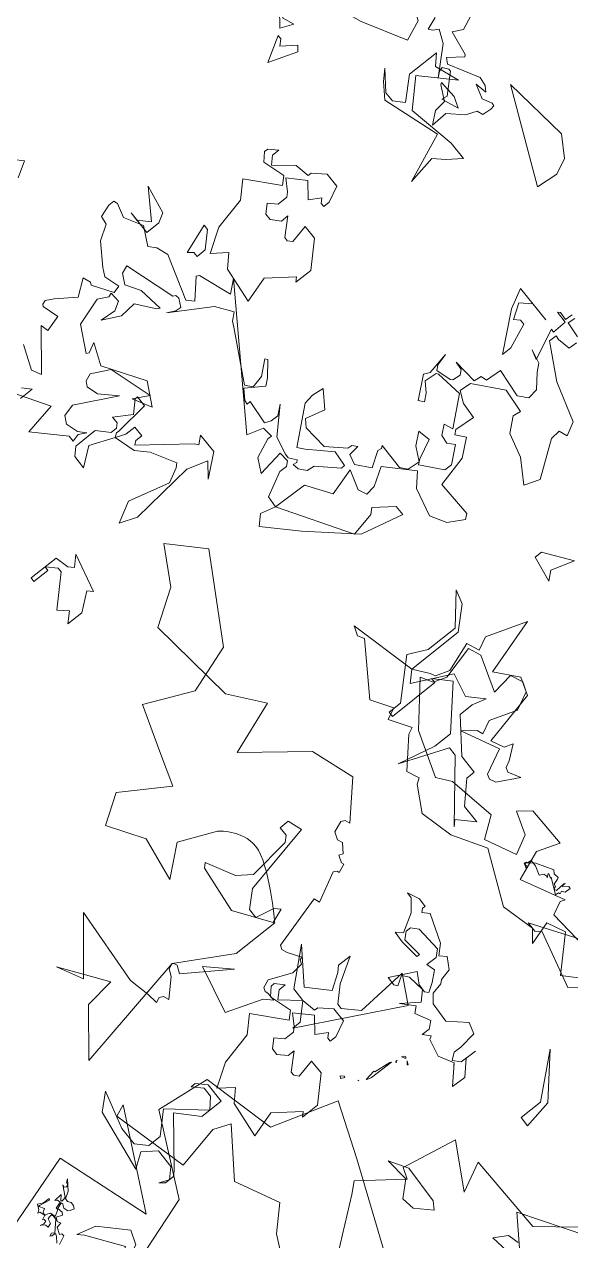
# Model space of a CAD drawing. Header units: metres. Extents: x -71 to 881, y -503 to 661.
# Drawn here: x 313.975 to 316.183, y -310.419 to -305.499 of the extents above; entities that cross this region are included whole.
import ezdxf

# ---------------------------------------------------------------- set-up
doc = ezdxf.new("R2010")
doc.units = ezdxf.units.M
doc.layers.add('ARBRE', color=100, linetype='Continuous', lineweight=13, true_color=0x00ff3f)

# ---------------------------------------------------------------- blocks, each defined once
blk = doc.blocks.new('WMF2', base_point=(0, 0.01))
at = {"color": 251, "lineweight": 0, "true_color": 0x636466}
for points in [[(45.91, -59.56), (49.4, -70.11), (59.14, -74.81), (58.34, -81.44), (49.36, -83.76), (46.84, -91.88), (40.14, -89.34), (24.4, -82.93)], [(12.69, -92.64), (23.58, -100.08), (8.83, -109.56)], [(58.37, -50.92), (61.87, -62.25), (50.47, -66), (62.16, -71.92), (61.59, -70.48), (52.23, -72.98), (53.36, -78.3), (52.54, -80.39), (46.99, -76.49), (41.75, -79.1), (39.13, -76.49), (33.51, -73.76)], [(26.05, -72.12), (37.25, -86.3), (38.33, -87.51), (34.61, -92.45), (35.99, -92.94), (34.69, -99.75), (29.28, -96.73), (30.97, -100.19), (21.09, -100.49), (17.67, -104.7)], [(57.77, -59.77), (57.34, -59.74), (56.99, -59.99), (56.55, -59.99), (56.22, -59.81), (56.35, -59.33), (56.48, -59.08), (57.01, -58.91), (57.45, -59.12), (57.71, -59.07), (57.42, -58.35), (56.8, -58.47), (56.47, -58.28), (56.73, -57.56), (56.31, -57.33), (55.87, -57.53), (55.75, -56.92), (54.93, -56.6), (54.8, -56.85), (54.47, -56.9), (54, -55.88)], [(54.31, -55.72), (54.95, -56.16), (55.21, -56.29), (55.34, -56.28), (55.36, -55.82), (55.49, -55.58), (55.61, -55.96), (55.42, -56.31), (56.6, -57.37), (57.04, -57.37), (57.3, -57.31), (57.27, -56.95), (57.18, -56.7), (56.58, -56.58), (56.42, -56.07), (56.77, -56.03), (57.04, -55.74), (57.17, -55.49), (57.04, -55.96), (57.15, -56.34), (57.42, -56.28), (57.5, -56.1), (57.66, -56.41), (57.75, -56.66), (58.41, -56.45), (58.45, -56.16), (58.7, -56.5), (59.31, -56.82), (58.99, -57.43), (58.98, -58.29), (58.79, -58.19), (59.04, -56.9), (58.99, -56.77), (58.39, -57.11), (58.15, -56.74), (57.97, -56.66), (57.71, -56.74), (57.66, -57.05), (57.53, -57.31), (56.88, -57.52), (57.28, -58.16), (57.46, -58.26), (57.59, -58.22), (57.82, -59.01), (58.22, -58.91), (58.37, -58.64), (58.47, -59.68), (57.96, -59.2), (57.81, -59.24), (57.85, -59.58), (57.93, -59.84), (59.21, -60.53), (58.92, -60.47), (58.77, -60.73), (58.88, -60.98), (59.17, -61.05), (59.42, -61.39), (58.22, -60.54), (57.77, -59.77), (57.77, -59.77)], [(220.57, -50.22), (221.79, -50.2), (214.78, -54.92)], [(211.21, -51.44), (213, -49.09), (219.97, -50.84), (220.57, -50.22), (220.57, -50.22)], [(40.86, -56.38), (43.16, -58.19), (49.01, -56.98), (47.19, -57.59), (47.19, -59.3), (49.01, -61.74), (53.04, -58.82), (53.65, -58.19), (53.04, -60.53), (50.1, -63.43), (48.41, -62.83), (46.7, -58.82), (40.86, -58.19), (39.03, -58.19), (42.55, -52.98), (43.78, -54.06), (40.86, -56.38), (40.86, -56.38)], [(64.7, -71.27), (60.09, -70.06), (57.77, -70.06), (56.55, -71.27), (56.55, -72.98), (58.86, -75.3), (55.34, -79.44), (56.55, -80.53), (57.77, -80.53), (58.86, -79.44), (58.86, -80.05), (57.77, -81.14), (55.34, -81.14), (55.34, -78.22), (57.77, -75.92), (52.42, -71.77), (51.91, -71.27), (51.91, -70.06), (52.42, -69.46), (51.91, -70.67), (53.02, -71.77), (55.34, -71.77), (56.55, -70.06), (55.34, -68.37), (63.01, -69.46), (64.7, -71.27), (64.7, -71.27)], [(68.73, -71.99), (73.89, -76.06), (74.34, -79.76), (79.68, -75.87), (76.6, -77.49), (82.66, -82.33), (73, -81.67), (70.51, -82.25), (69.1, -82.43), (69.35, -83.04), (69.14, -83.51), (68.47, -83.79), (70.41, -85.67), (71.27, -86.04), (71.55, -86.71), (71.33, -86.9), (71, -87.03), (70.05, -86.62), (66.45, -92.02), (69.04, -89.28), (63.17, -87.99), (61.62, -92.45), (60.75, -93.34), (61.84, -93.29), (62.18, -93.16), (62.64, -93.37), (63.02, -94.3), (61.86, -97.06), (62.03, -98.49), (62.51, -98.7), (62.64, -99.03), (64.13, -98.04), (64.8, -97.78), (65.29, -97.98), (67.08, -104.41), (66.4, -104.68), (68.19, -108.14), (67.94, -108.55), (67.68, -108.66), (68.1, -109.68), (68.37, -109.56), (69.29, -109.9), (69.08, -110.38), (70.18, -111.12), (70.78, -110.87), (71.7, -111.21), (72.22, -112.5), (72.02, -112.99), (71.4, -113.23), (75.46, -116.88), (80.69, -115.04), (86.12, -108.09), (88.43, -114.47), (92.34, -111.31), (103.35, -109.97), (106.1, -114.07), (110.61, -116.64), (106.84, -120.37), (96.77, -114.54), (94.84, -108.74), (97.41, -102.93), (91.6, -101), (87.74, -99.72), (91.28, -94.1), (89.03, -90.71), (84.85, -93.45), (79.38, -92.64), (82.27, -96.02), (80.34, -100.54), (80.31, -100.55), (80.25, -100.64), (80.17, -100.76), (80.05, -100.9), (79.89, -101.09), (79.68, -101.28), (79.47, -101.5), (79.2, -101.73), (78.93, -101.95), (78.6, -102.17), (78.25, -102.36), (77.89, -102.55), (77.49, -102.7), (77.07, -102.81), (76.62, -102.9), (76.15, -102.93), (75.62, -102.89), (75.04, -102.76), (74.41, -102.57), (73.74, -102.32), (73.05, -102.03), (72.35, -101.7), (71.67, -101.35), (70.98, -101), (70.34, -100.64), (69.73, -100.29), (69.19, -99.97), (68.7, -99.67), (68.31, -99.43), (68.02, -99.24), (67.83, -99.11), (67.77, -99.08), (67.77, -93.28), (71.55, -86.71), (68.73, -71.99), (68.73, -71.99)], [(101.24, -170.69), (101.31, -169.75), (99.34, -169.6)], [(98.87, -169.05), (98.94, -168.01), (100.49, -167.68), (101, -167.72), (101.03, -166.73), (96.75, -164.41), (91.89, -162.99), (91.03, -161.43), (92.05, -161.03), (91.94, -159.79), (89, -155.76), (89.67, -153.85), (92.49, -155.57), (95.44, -156.33), (96.81, -157.94), (96.68, -158.92), (99.66, -159.16), (102.89, -156.4), (103, -154.96), (101.56, -154.29), (99.54, -154.17), (99.73, -151.7), (99.31, -151.21), (98.26, -152.1), (96.65, -150.2), (95.72, -146.4), (91.23, -146.56), (90.77, -146.01), (91.89, -144.08), (93.76, -142.97), (97.21, -143.77), (98.75, -145.15), (101.81, -142.17), (100.48, -140.04), (100.32, -138.84), (101.34, -138.36), (103.76, -139.06), (102.79, -135.77), (105.69, -133.77), (105.82, -129.54), (107.25, -129.65), (108.74, -132.52), (108.73, -133.49), (109.15, -133.99), (110.39, -133.89), (109.93, -130.65), (111.62, -131.51), (112.63, -133.81), (112.58, -134.33), (113.9, -134.17), (114.51, -132.19), (129.81, -142.39), (128.59, -140.94), (132.57, -139.47), (132.73, -139.13), (130.53, -137.19), (131.32, -136.44), (136.79, -138.11), (138.2, -137.61), (139, -136.87), (141.22, -138.01), (143.41, -136.76), (145.13, -137.25), (145.63, -137.09), (145.6, -136.33), (145.13, -134.84), (144.07, -134.71), (142.97, -132.98), (140.36, -131.23), (139.36, -130.72), (137.49, -131.32), (137.22, -130.44), (139.58, -128.86), (139.92, -129.04), (140.84, -128.69), (139.42, -126.79), (141.03, -124.5), (141.52, -123.53), (141.36, -123.04), (141.12, -122.91), (139.13, -123.53), (138.58, -121.59), (139.52, -121.34), (135.03, -117.8), (136.15, -117.21), (139.1, -118.34)], [(135.54, -113.78), (131.42, -116.34), (130.72, -112.44), (127.35, -115.8), (126.6, -115.82), (126.85, -116.77), (126.37, -117.68), (127.17, -116.93), (128.65, -116.47), (129.55, -116.93), (129.96, -118.38), (127.38, -123.37), (129.16, -121.51), (130.54, -121.07), (131.19, -121.4), (131.54, -122.32), (130.4, -124.53), (125.18, -126.19), (126.16, -124.31), (123.96, -125.55), (126.75, -127), (131.48, -123.86), (134.15, -124.91), (133.52, -123.75), (133.68, -123.43), (136.79, -125.04), (137.86, -128.38), (137.23, -129.62), (137.38, -130.11), (136.11, -130.19), (135.51, -129.14), (135.65, -127.24), (134.56, -129.39), (134.72, -131.45), (132.62, -133.14), (132.44, -133.48), (135.45, -133.06), (137.16, -131.97), (138.4, -132.6), (138.75, -133.52), (132.62, -135.52), (132.46, -135.87), (131.99, -135.96), (131.01, -135.45), (131.05, -134.73), (131.55, -133.76), (128.65, -138.59), (126.7, -139.98), (125.97, -139.17), (125.32, -138.84), (119.23, -135.58), (118.45, -136.25), (118.79, -137.79), (120.16, -139.39), (119.88, -139.63), (118.23, -138.25), (117.58, -137.48), (118.99, -135.3), (117.81, -134.49), (117.3, -134.44), (117.31, -134.91), (114.32, -134.66), (114, -135.42), (113.97, -136.41), (114.88, -137.47), (112.09, -134.75), (109.9, -134.31), (109.39, -134.27), (108.55, -134.98), (108.32, -134.71), (108.41, -134.24), (107.65, -134.4), (106.82, -135.1), (106.74, -136.05), (104.54, -138.4), (104.55, -138.87), (106.51, -139.03), (108.95, -136.47), (109.72, -135.82), (113.14, -139.82), (113.34, -141.07), (113.17, -142.56), (111.11, -141.15), (111.72, -138.72), (110.83, -138.12), (107.79, -138.4), (105.92, -140.47), (105.88, -141), (105.33, -141.47), (105.18, -140.15), (103.95, -139.86), (102.35, -141.23), (103.5, -143.03), (103.41, -143.5), (103.65, -143.77), (100.39, -143.77), (99.59, -144.43), (99.47, -145.98), (101.18, -146.84), (102.3, -148.17), (100.78, -148.52), (99.7, -146.26), (99.24, -145.7), (96.84, -147.73), (96.81, -148.71), (98.38, -150.55), (99.16, -149.88), (100.2, -149.96), (101.09, -151.02), (100.03, -151.47), (102.77, -154.68), (106.07, -154.17), (106.29, -153.98), (106.42, -152.45), (105.24, -151.63), (104.58, -150.84), (105.14, -150.36), (107.17, -152.77), (106.84, -153.51), (107.36, -156.24), (106.96, -154.77), (106.52, -154.26), (104.73, -154.84), (104.51, -155.03), (104.42, -156.07), (104.84, -156.57), (105.88, -156.64), (102.86, -156.92), (102.73, -157.89), (102.04, -158.1), (101.88, -160.07), (98.36, -159.78), (97.31, -160.68), (97.47, -161.98), (99.06, -163.31), (99.78, -164.14), (101.47, -164.52), (100.3, -164.17), (101.94, -167.79), (101.51, -167.75), (101.59, -169.52), (103.08, -169.59), (102.8, -169.82), (101.82, -169.79), (101.75, -170.73)], [(20.02, -96.45), (22.98, -96.02), (22.05, -97.63), (20.72, -98)], [(55.55, -83.45), (56.85, -81.67), (58.61, -84.37), (59.53, -88.36), (61.31, -90.12), (57.78, -93.28), (58.61, -94.11), (61.31, -93.28), (62.23, -94.11), (62.23, -94.58), (61.31, -95.5), (61.31, -94.58), (60.48, -93.73), (58.61, -95.97), (56.85, -96.33), (56.85, -96.8), (55.55, -98.2), (53.79, -98.2), (52.87, -96.33), (52.87, -95.5), (53.33, -95.5), (53.79, -95.97), (54.63, -94.58), (56.39, -95.97), (58.23, -94.11), (56.85, -93.28), (56.39, -92.81), (56.39, -91.51), (57.31, -90.59), (56.39, -89.66), (55.55, -89.66), (54.63, -90.59), (54.63, -91.51), (52.87, -89.66), (52.41, -89.66), (51.93, -90.12), (52.41, -92.34), (50.63, -92.34), (47.94, -89.66), (47.94, -87.42), (48.41, -87.89), (50.63, -84.84), (49.71, -81.67), (54.16, -82.15), (55.55, -83.45), (55.55, -83.45)], [(30.71, -93.26), (29.79, -92.67), (31.51, -90.88), (33.12, -90.61), (34.74, -92.37), (37.69, -92.07), (35.5, -93.43), (30.71, -93.26), (30.71, -93.26)], [(48.48, -94.16), (48.71, -93.73), (48.96, -93.86), (48.64, -94.24), (48.48, -94.16), (48.48, -94.16)], [(58.61, -95.97), (60.32, -95.97), (63.86, -99.98), (59.71, -97.06), (57.39, -99.38), (58.61, -101.21), (59.21, -101.81), (59.21, -103.52), (57.39, -100.59), (55.69, -98.89), (55.08, -98.89), (53.39, -100.59), (53.87, -107.05), (50.45, -105.22), (56.79, -93.05), (56.79, -94.14), (58.61, -95.97), (58.61, -95.97)], [(47.28, -95.16), (47.15, -95.21), (47.28, -95.16), (47.28, -95.16)], [(135.25, -114.99), (134.37, -115.87), (134.37, -114.12)], [(46.51, -96.62), (46.65, -96.16), (46.74, -95.97), (46.95, -97.29), (46.8, -97.34), (46.58, -99.41), (46.49, -99.57), (46.51, -96.62), (46.51, -96.62)], [(78.38, -97.12), (74.97, -98.96), (73.76, -100.65), (74.37, -105.9), (74.97, -106.51), (76.08, -106.51), (76.08, -107.72), (74.37, -108.33), (72.54, -99.56), (70.84, -97.73), (69.62, -97.73), (69.14, -100.05), (68.53, -100.65), (67.9, -98.96), (72.05, -96.02), (77.9, -96.64), (78.38, -97.12), (78.38, -97.12)], [(45.08, -100.81), (45.46, -101.12), (45.03, -100.9), (45.08, -100.81), (45.08, -100.81)], [(45.94, -101.27), (45.76, -101.16), (46.23, -100.87), (46.06, -101.21), (45.94, -101.27), (45.94, -101.27)], [(46.06, -100), (46.17, -99.95), (46.26, -100.23), (46.22, -100.08), (46.06, -100), (46.06, -100)], [(111.88, -106.14), (110.25, -104.06), (110.25, -101.98), (111.34, -103.08), (112.32, -101.98), (115.5, -105.17), (116.06, -105.17), (117.15, -104.06), (116.61, -104.06), (116.61, -101.98), (117.15, -101.98), (117.15, -105.71), (115.5, -106.14), (114.95, -106.7), (116.06, -107.79), (111.34, -106.7), (111.88, -106.14), (111.88, -106.14)], [(41.84, -105.25), (43.62, -104.29), (45.73, -104.74), (46.01, -105.12), (46.77, -104.41), (46.73, -105.44), (47.43, -106.2), (49.22, -105.25), (49.85, -105.94), (51.28, -104.6), (49.82, -106.67), (50.87, -107.74), (52.95, -107.44), (53.69, -106.82), (53.01, -105.71), (53.39, -105.43), (54.48, -105.47), (52.9, -108.54), (51.53, -107.75), (50.51, -107.72), (50.13, -108.07), (50.82, -109.11), (51.79, -110.25), (52.85, -109.93), (52.79, -111.31), (53.49, -112.07), (56.63, -111.82), (57.39, -111.12), (57.42, -110.48), (56.72, -109.72), (54.29, -109.98), (54.31, -109.62), (56.73, -109.36), (58.12, -109.4), (57.43, -110.12), (58.73, -112.28), (60.09, -113.37), (60.82, -113.4), (59.39, -114.07), (58.29, -114.03), (58.31, -113.66), (57.96, -113.28), (57.27, -113.98), (53.82, -112.76), (52.77, -111.68), (52.09, -112.38), (50.71, -111.59), (50.41, -110.19), (50.06, -109.81), (49.75, -108.42), (48.76, -107.65), (46.27, -107.55), (44.45, -109.59), (43.06, -109.17), (42.78, -107.03), (42.83, -106.03), (42.2, -105.27), (41.44, -105.97), (41.35, -108.07), (41.41, -106.7), (39.72, -105.17), (39.79, -103.4), (41.84, -105.25), (41.84, -105.25)], [(41.84, -105.25), (41.63, -105.03), (41.84, -105.25), (41.84, -105.25)], [(31.94, -110.31), (36.07, -115.05), (31.32, -110.9), (30.71, -107.38), (31.94, -107.38), (31.94, -110.31), (31.94, -110.31)], [(115.75, -121.61), (116.64, -123.29), (117.08, -123.72), (119.97, -122.05), (121.3, -120.73), (123.86, -119.93), (125.08, -116.95), (123.4, -114.83), (125.08, -114.83), (125.96, -115.71), (125.96, -118.61), (124.64, -119.93), (124.64, -120.73), (125.08, -121.17), (125.96, -121.17), (124.64, -123.29), (125.96, -124.6), (125.96, -124.95), (124.64, -124.95), (124.21, -120.73), (124.21, -120.38), (123.86, -119.93), (123.4, -121.17), (123.4, -122.5), (122.09, -122.5), (122.09, -121.61), (121.74, -121.17), (117.52, -126.7), (117.08, -127.05), (117.87, -127.93), (115.4, -127.93), (113.63, -125.83), (113.28, -125.39), (114.96, -126.7), (115.75, -124.16), (114.96, -116.16), (115.75, -114.04), (117.08, -116.51), (115.75, -121.61), (115.75, -121.61)], [(88.02, -127.64), (89.18, -128.05), (81.01, -130.16), (79.28, -131.51), (78.66, -131.81), (78.08, -133.54), (79.32, -137.06), (77.83, -137.7), (78.59, -139.25), (76.91, -144.21), (74.85, -137.35), (72.31, -139.57), (70.12, -138.82), (68.65, -132.15), (67.1, -132.91), (66.75, -133.95), (65.48, -132.37), (65.1, -131.6), (64.53, -131.41), (63.1, -132.21), (64.5, -129.59), (65.26, -129.22), (65.84, -129.4), (67.29, -132.34), (71.77, -130.12), (70.62, -131.65), (69.87, -131.93), (70.65, -133.46), (69.51, -136.82), (70.57, -138.98), (71.73, -139.36), (73.23, -138.72), (72.87, -136.03), (77.25, -137.51), (78.75, -136.87), (77.7, -132.76), (78.24, -131.16), (79.66, -130.35), (74.87, -126.28), (69.33, -124.41), (67.74, -125.68), (61.86, -126.76), (60.09, -124.38), (56.38, -126.21), (57.56, -128.41), (60.34, -129.35), (59.17, -130.88), (54.25, -131.01), (55.18, -128.25), (53.81, -124.69), (48.67, -127.32), (48.87, -126.75), (48.11, -125.21), (37.91, -126.12)], [(39.22, -124.13), (42.07, -121.37), (45.72, -125.04), (47.88, -123.97), (47.05, -121.13), (48.46, -122.25), (52.55, -121.18), (59.04, -124.03), (62.95, -121.62), (67.02, -120.56), (70.08, -122.22), (70.5, -122.88), (71.99, -122.24), (75.25, -125.13), (75.62, -125.9), (78.11, -124.29), (78.79, -125.68), (81.26, -124.08), (87.26, -128.05), (88.02, -127.64), (88.02, -127.64)], [(81.01, -137.11), (81.01, -130.16), (79.79, -128.95), (77.48, -133.7), (74.56, -133.08), (72.85, -134.78), (73.33, -133.08), (73.33, -131.26), (69.33, -128.34), (67, -128.34), (67, -127.23), (64.57, -124.92), (62.26, -124.92), (64.09, -123.1), (63.48, -122.5), (69.93, -127.84), (71.03, -127.84), (73.33, -122), (72.24, -126.63), (72.24, -128.95), (76.88, -133.08), (78.71, -131.26), (78.09, -131.26), (78.09, -124.92), (78.71, -124.92), (78.71, -126.63), (82.71, -130.78), (81.61, -133.08), (81.61, -137.11), (85.03, -140.02), (83.32, -139.54), (81.01, -137.11), (81.01, -137.11)], [(54.16, -127.33), (52.25, -128.51), (51.85, -128.21), (51.22, -128.34), (51.11, -128.15), (50.9, -127.48), (50.6, -127.43), (50.52, -127.17), (50.44, -127.11), (50.17, -127.21), (50.23, -128.35), (50.16, -128.51), (50.16, -128.08), (50.07, -128.03), (49.62, -128.66), (49.33, -128.62), (49.38, -127.89), (49.74, -127.62), (49.57, -127.32), (49.82, -127.23), (49.84, -126.81), (51.76, -127.71), (51.74, -127.58), (52.22, -127.74), (52.33, -127.68), (51.98, -127.29), (52.17, -127.38), (52.57, -127.26), (52.83, -126.75), (53.96, -127.11), (54.74, -127.1), (54.8, -126.57), (54.93, -126.53), (54.96, -126.46), (54.93, -126.32), (54.74, -126.22), (54.51, -126.31), (54.41, -126.05), (55.06, -126.28), (54.16, -127.33), (54.16, -127.33)], [(105.82, -129.54), (97.54, -134.76), (98.14, -137.7), (98.75, -138.3), (97.05, -140.62), (95.83, -140.62), (97.05, -135.38), (101.69, -130.15), (105.21, -126.6), (106.3, -127.7), (105.82, -129.54), (105.82, -129.54)], [(157.67, -130.03), (155.85, -131.86), (154.74, -130.03)], [(140.36, -139.63), (140.36, -137.8), (143.28, -137.8), (142.18, -137.8), (140.97, -139.01), (144.49, -141.33), (140.97, -140.72), (140.36, -139.63), (140.36, -139.63)], [(134.49, -141.88), (134.49, -140.66), (135.1, -140.66), (135.58, -140.05), (136.81, -143.6), (136.19, -143.6), (134.49, -141.88), (134.49, -141.88)], [(132.52, -143.85), (133.8, -142.07), (135.57, -144.77), (136.49, -148.75), (138.25, -150.51), (134.73, -153.67), (135.57, -154.51), (138.25, -153.67), (139.17, -154.51), (139.17, -154.97), (138.25, -155.89), (138.25, -154.97), (137.42, -154.14), (135.57, -156.36), (133.8, -156.73), (133.8, -157.19), (132.52, -158.58), (130.73, -158.58), (129.81, -156.73), (129.81, -155.89), (130.27, -155.89), (130.73, -156.36), (131.57, -154.97), (133.35, -156.36), (135.2, -154.51), (133.8, -153.67), (133.35, -153.21), (133.35, -151.92), (134.27, -150.97), (133.35, -150.05), (132.52, -150.05), (131.57, -150.97), (131.57, -151.92), (129.81, -150.05), (129.35, -150.05), (128.88, -150.51), (129.35, -152.75), (127.59, -152.75), (124.91, -150.05), (124.91, -147.83), (125.36, -148.29), (127.59, -145.23), (126.66, -142.07), (131.11, -142.53), (132.52, -143.85), (132.52, -143.85)], [(82.25, -150.59), (79.04, -152.94), (79.92, -150.11), (79.04, -149.13), (82.25, -149.63), (82.25, -150.59), (82.25, -150.59)], [(105.63, -167.93), (106.73, -166.71), (105.63, -165.01), (105.03, -165.6), (104.42, -165.6), (103.21, -162.7), (103.21, -161.47), (106.73, -165.6), (107.95, -167.93), (103.21, -167.93), (105.63, -167.93), (105.63, -167.93)], [(147.09, -161.3), (148.81, -164.22), (148.31, -164.22), (147.7, -163.6), (146.47, -165.31), (145.88, -164.82), (147.09, -161.3), (147.09, -161.3)], [(138.94, -175.74), (144.01, -172.85), (146.39, -171.88), (146.93, -173.42), (151.56, -171.55), (151.13, -168.2), (150.13, -165.91), (148.68, -166.49), (149.35, -164.92), (151.24, -166.38), (151.67, -169.75), (153.13, -172.22), (143.98, -176.02), (143.88, -177.83), (142.05, -179.02), (139.92, -178.12), (138.94, -175.74), (138.94, -175.74)], [(135.09, -169.28), (136.91, -170.51), (138.01, -171.61), (135.68, -169.9), (134.47, -169.9), (133.38, -170.99), (135.68, -173.42), (135.68, -177.45), (134.47, -176.35), (131.54, -177.45), (135.09, -173.91), (132.16, -170.99), (126.32, -172.2), (124, -172.2), (125.23, -170.51), (126.32, -169.28), (125.71, -165.75), (128.13, -171.61), (135.09, -169.28), (135.09, -169.28)], [(129.33, -171.8), (130.44, -173.14), (130.63, -174.64), (132.41, -175.52), (132.57, -175.72), (130.37, -175.88), (129, -175.39), (131.03, -174.57), (130.92, -175.27), (132.78, -177.2), (132.94, -177.4), (133.27, -177.39), (133.89, -176.89), (133.76, -176.39), (133.25, -175.78), (136.03, -178.75), (137.63, -179.42), (138.03, -178.75), (138.43, -178.41), (139, -179.91)], [(136.52, -183.3), (135.82, -181.61), (136.44, -180.4), (133.42, -179.96), (133.25, -179.75), (134.5, -178.03), (133.81, -177.64), (130.21, -179.65), (129.13, -179.52), (128.46, -179.11), (129.89, -178.8), (128.13, -178.26), (126.98, -178.88), (126.62, -178.83), (126.51, -178.31), (126.62, -177.18), (127.36, -176.92), (127.86, -175.55), (129.43, -173.88), (129.33, -171.8), (129.33, -171.8)], [(116, -176.89), (115.75, -179.59), (116.63, -181.42), (119.11, -182.97), (127.36, -181.9), (116, -176.89), (116, -176.89)]]:
    blk.add_lwpolyline(points, dxfattribs=at)

msp = doc.modelspace()

# ---------------------------------------------------------------- block references
at = {"layer": 'ARBRE', "color": 251, "lineweight": 5, "true_color": 0x636466, "xscale": 0.03451886634015593, "yscale": 0.03451886634015593, "zscale": 0.03451886634015593, "rotation": 128.5771086415459}
for p in [(313.7716, -313.095), (319.4304, -316.2002)]:
    msp.add_blockref('WMF2', p, dxfattribs=at)

doc.saveas('drawing.dxf')
